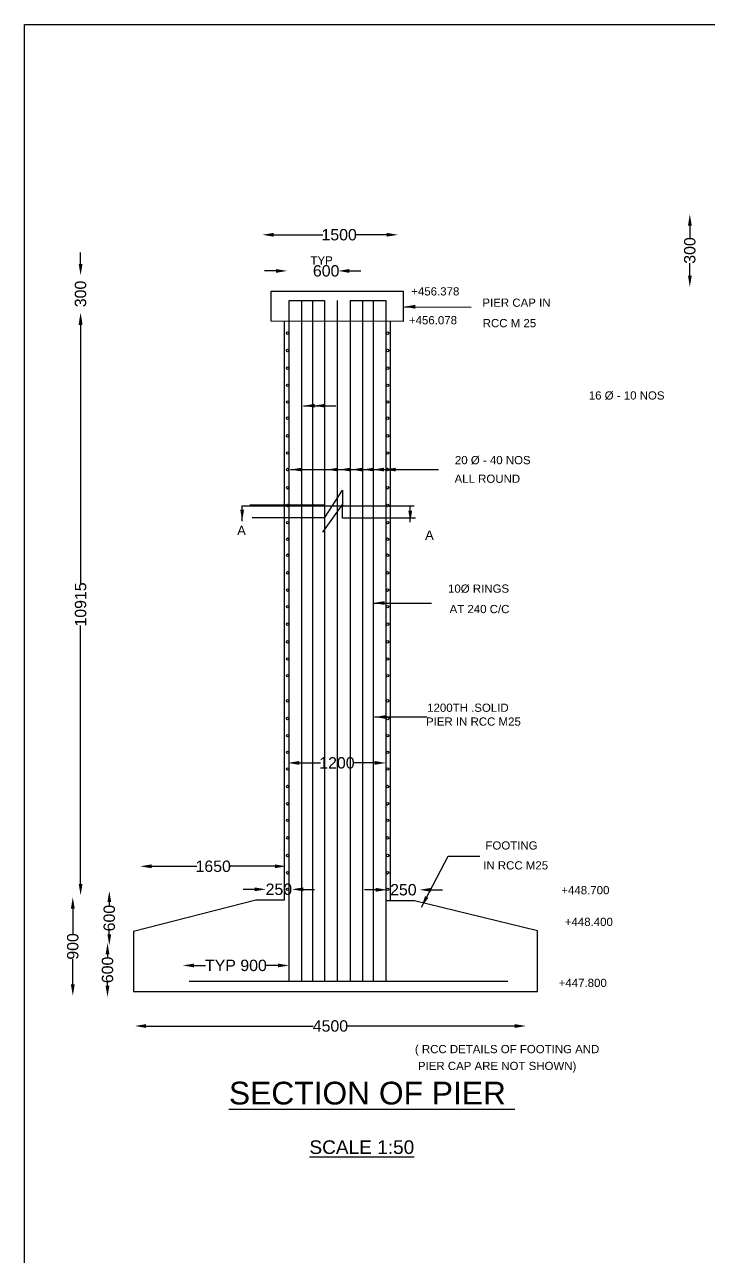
# Model space of a CAD drawing. Header units: millimetres. Extents: x 5124 to 2361568, y 2311 to 44333890.
# Drawn here: x 2352359 to 2353865, y 44331180 to 44333890 of the extents above; entities that cross this region are included whole.
import ezdxf

# ---------------------------------------------------------------- set-up
doc = ezdxf.new("R2010")
doc.units = ezdxf.units.MM
doc.header["$MEASUREMENT"] = 0
for name, color, linetype in [('DIMENSION', 7, 'Continuous'), ('DRAWING', 2, 'Continuous'), ('TEXT', 7, 'Continuous')]:
    doc.layers.add(name, color=color, linetype=linetype)
doc.styles.get("Standard").update_dxf_attribs({"font": 'arial.ttf', "height": 25})
doc.dimstyles.get("Standard").update_dxf_attribs({"dimtxt": 25, "dimasz": 25, "dimexe": 0.18, "dimexo": 0.0625, "dimgap": 0.09, "dimtad": 0, "dimdec": 0, "dimzin": 0, "dimdsep": 46, "dimtxsty": 'Standard', "dimcen": 0.09, "dimse1": 1, "dimse2": 1, "dimadec": 0, "dimazin": 0, "dimtfac": 1, "dimtdec": 0, "dimtofl": 0, "dimtmove": 0, "dimatfit": 3, "dimfxl": 1, "dimtolj": 1, "dimtzin": 0, "dimarcsym": 0})

# ---------------------------------------------------------------- blocks, each defined once
blk = doc.blocks.new('*D98')
at = {"layer": 'Defpoints', "color": 0, "transparency": 16777216}
for p in [(2352881.7, 44333457.6), (2353180.2, 44333455.7), (2353180.2, 44333428.4)]:
    blk.add_point(p, dxfattribs=at)
at = {"layer": 'DIMENSION', "color": 0, "lineweight": -2, "transparency": 16777216}
for p, q in [((2352906.7, 44333428.4), (2353014.5, 44333428.4)), ((2353155.2, 44333428.4), (2353086.9, 44333428.4))]:
    blk.add_line(p, q, dxfattribs=at)
at = {"layer": 'DIMENSION', "color": 0, "transparency": 16777216}
for points in [[(2352906.7, 44333432.6), (2352906.7, 44333424.2), (2352881.7, 44333428.4)], [(2353155.2, 44333432.6), (2353155.2, 44333424.2), (2353180.2, 44333428.4)]]:
    blk.add_solid(points, dxfattribs=at)
at = {"layer": 'DIMENSION', "color": 0, "transparency": 16777216, "insert": (2353050.7, 44333428.4), "char_height": 25, "attachment_point": 5}
blk.add_mtext('\\A1;1500', dxfattribs=at)
blk = doc.blocks.new('*D99')
at = {"layer": 'Defpoints', "color": 0, "transparency": 16777216}
for p in [(2352936.5, 44333392.3), (2353048.3, 44333391.6), (2353048.3, 44333348.9)]:
    blk.add_point(p, dxfattribs=at)
at = {"layer": 'DIMENSION', "color": 0, "lineweight": -2, "transparency": 16777216}
for p, q in [((2352911.5, 44333348.9), (2352886.5, 44333348.9)), ((2353073.3, 44333348.9), (2353098.3, 44333348.9))]:
    blk.add_line(p, q, dxfattribs=at)
at = {"layer": 'DIMENSION', "color": 0, "transparency": 16777216}
for points in [[(2352911.5, 44333353.1), (2352911.5, 44333344.7), (2352936.5, 44333348.9)], [(2353073.3, 44333353.1), (2353073.3, 44333344.7), (2353048.3, 44333348.9)]]:
    blk.add_solid(points, dxfattribs=at)
at = {"layer": 'DIMENSION', "color": 0, "transparency": 16777216, "insert": (2353022.1, 44333348.9), "char_height": 25, "attachment_point": 5}
blk.add_mtext('\\A1;600', dxfattribs=at)
blk = doc.blocks.new('*D100')
at = {"layer": 'Defpoints', "color": 0, "transparency": 16777216}
for p in [(2352478.6, 44333339.1), (2352481.8, 44333339.1), (2352476.3, 44333257.2)]:
    blk.add_point(p, dxfattribs=at)
at = {"layer": 'DIMENSION', "color": 0, "lineweight": -2, "transparency": 16777216}
for p, q in [((2352481.8, 44333364.1), (2352481.8, 44333389.1)), ((2352481.8, 44333232.2), (2352481.8, 44333207.2))]:
    blk.add_line(p, q, dxfattribs=at)
at = {"layer": 'DIMENSION', "color": 0, "transparency": 16777216}
for points in [[(2352477.7, 44333364.1), (2352486, 44333364.1), (2352481.8, 44333339.1)], [(2352477.7, 44333232.2), (2352486, 44333232.2), (2352481.8, 44333257.2)]]:
    blk.add_solid(points, dxfattribs=at)
at = {"layer": 'DIMENSION', "color": 0, "transparency": 16777216, "insert": (2352481.8, 44333298.2), "char_height": 25, "attachment_point": 5, "rotation": 90}
blk.add_mtext('\\A1;300', dxfattribs=at)
blk = doc.blocks.new('*D101')
at = {"layer": 'Defpoints', "color": 0, "transparency": 16777216}
for p in [(2352418.8, 44333255.2), (2352432.3, 44331975.5), (2352481.9, 44331975.5)]:
    blk.add_point(p, dxfattribs=at)
at = {"layer": 'DIMENSION', "color": 0, "lineweight": -2, "transparency": 16777216}
for p, q in [((2352481.9, 44333230.2), (2352481.9, 44332661.4)), ((2352481.9, 44332000.5), (2352481.9, 44332569.3))]:
    blk.add_line(p, q, dxfattribs=at)
at = {"layer": 'DIMENSION', "color": 0, "transparency": 16777216}
for points in [[(2352477.7, 44333230.2), (2352486, 44333230.2), (2352481.9, 44333255.2)], [(2352477.7, 44332000.5), (2352486, 44332000.5), (2352481.9, 44331975.5)]]:
    blk.add_solid(points, dxfattribs=at)
at = {"layer": 'DIMENSION', "color": 0, "transparency": 16777216, "insert": (2352481.9, 44332615.4), "char_height": 25, "attachment_point": 5, "rotation": 90}
blk.add_mtext('\\A1;10915', dxfattribs=at)
blk = doc.blocks.new('*D102')
at = {"layer": 'Defpoints', "color": 0, "transparency": 16777216}
for p in [(2352519, 44331971.6), (2352464.7, 44331755), (2352507.4, 44331755)]:
    blk.add_point(p, dxfattribs=at)
at = {"layer": 'DIMENSION', "color": 0, "lineweight": -2, "transparency": 16777216}
for p, q in [((2352464.7, 44331946.6), (2352464.7, 44331891)), ((2352464.7, 44331780), (2352464.7, 44331835.6))]:
    blk.add_line(p, q, dxfattribs=at)
at = {"layer": 'DIMENSION', "color": 0, "transparency": 16777216}
for points in [[(2352460.5, 44331946.6), (2352468.9, 44331946.6), (2352464.7, 44331971.6)], [(2352460.5, 44331780), (2352468.9, 44331780), (2352464.7, 44331755)]]:
    blk.add_solid(points, dxfattribs=at)
at = {"layer": 'DIMENSION', "color": 0, "transparency": 16777216, "insert": (2352464.7, 44331863.3), "char_height": 25, "attachment_point": 5, "rotation": 90}
blk.add_mtext('\\A1;900', dxfattribs=at)
blk = doc.blocks.new('*D103')
at = {"layer": 'Defpoints', "color": 0, "transparency": 16777216}
for p in [(2352549, 44331985.8), (2352545, 44331865.3), (2352549.6, 44331865.3)]:
    blk.add_point(p, dxfattribs=at)
at = {"layer": 'DIMENSION', "color": 0, "lineweight": -2, "transparency": 16777216}
for p, q in [((2352545, 44331960.8), (2352545, 44331953.3)), ((2352545, 44331890.3), (2352545, 44331897.9))]:
    blk.add_line(p, q, dxfattribs=at)
at = {"layer": 'DIMENSION', "color": 0, "transparency": 16777216}
for points in [[(2352540.9, 44331960.8), (2352549.2, 44331960.8), (2352545, 44331985.8)], [(2352540.9, 44331890.3), (2352549.2, 44331890.3), (2352545, 44331865.3)]]:
    blk.add_solid(points, dxfattribs=at)
at = {"layer": 'DIMENSION', "color": 0, "transparency": 16777216, "insert": (2352545, 44331925.6), "char_height": 25, "attachment_point": 5, "rotation": 90}
blk.add_mtext('\\A1;600', dxfattribs=at)
blk = doc.blocks.new('*D104')
at = {"layer": 'Defpoints', "color": 0, "transparency": 16777216}
for p in [(2352546, 44331871.3), (2352541.1, 44331752), (2352550.2, 44331752)]:
    blk.add_point(p, dxfattribs=at)
at = {"layer": 'DIMENSION', "color": 0, "lineweight": -2, "transparency": 16777216}
for p, q in [((2352541.1, 44331846.3), (2352541.1, 44331839.4)), ((2352541.1, 44331777), (2352541.1, 44331784))]:
    blk.add_line(p, q, dxfattribs=at)
at = {"layer": 'DIMENSION', "color": 0, "transparency": 16777216}
for points in [[(2352536.9, 44331846.3), (2352545.2, 44331846.3), (2352541.1, 44331871.3)], [(2352536.9, 44331777), (2352545.2, 44331777), (2352541.1, 44331752)]]:
    blk.add_solid(points, dxfattribs=at)
at = {"layer": 'DIMENSION', "color": 0, "transparency": 16777216, "insert": (2352541.1, 44331811.7), "char_height": 25, "attachment_point": 5, "rotation": 90}
blk.add_mtext('\\A1;600', dxfattribs=at)
blk = doc.blocks.new('*D105')
at = {"layer": 'Defpoints', "color": 0, "transparency": 16777216}
for p in [(2352706.4, 44331821.5), (2352940.8, 44331821.5), (2352940.8, 44331821.5)]:
    blk.add_point(p, dxfattribs=at)
at = {"layer": 'DIMENSION', "color": 0, "lineweight": -2, "transparency": 16777216}
for p, q in [((2352731.4, 44331821.5), (2352756.8, 44331821.5)), ((2352915.8, 44331821.5), (2352890.4, 44331821.5))]:
    blk.add_line(p, q, dxfattribs=at)
at = {"layer": 'DIMENSION', "color": 0, "transparency": 16777216}
for points in [[(2352731.4, 44331825.6), (2352731.4, 44331817.3), (2352706.4, 44331821.5)], [(2352915.8, 44331825.6), (2352915.8, 44331817.3), (2352940.8, 44331821.5)]]:
    blk.add_solid(points, dxfattribs=at)
at = {"layer": 'DIMENSION', "color": 0, "transparency": 16777216, "insert": (2352823.6, 44331821.5), "char_height": 25, "attachment_point": 5}
blk.add_mtext('\\A1;TYP 900', dxfattribs=at)
blk = doc.blocks.new('*D106')
at = {"layer": 'Defpoints', "color": 0, "transparency": 16777216}
for p in [(2352889.6, 44331988.6), (2352946.6, 44331988.9), (2352946.6, 44331988.6)]:
    blk.add_point(p, dxfattribs=at)
at = {"layer": 'DIMENSION', "color": 0, "lineweight": -2, "transparency": 16777216}
for p, q in [((2352864.6, 44331988.9), (2352839.6, 44331988.9)), ((2352971.6, 44331988.9), (2352996.6, 44331988.9))]:
    blk.add_line(p, q, dxfattribs=at)
at = {"layer": 'DIMENSION', "color": 0, "transparency": 16777216}
for points in [[(2352864.6, 44331993.1), (2352864.6, 44331984.7), (2352889.6, 44331988.9)], [(2352971.6, 44331993.1), (2352971.6, 44331984.7), (2352946.6, 44331988.9)]]:
    blk.add_solid(points, dxfattribs=at)
at = {"layer": 'DIMENSION', "color": 0, "transparency": 16777216, "insert": (2352918.1, 44331988.9), "char_height": 25, "attachment_point": 5}
blk.add_mtext('\\A1;250', dxfattribs=at)
blk = doc.blocks.new('*D107')
at = {"layer": 'Defpoints', "color": 0, "transparency": 16777216}
for p in [(2352612.9, 44332038.8), (2352934.2, 44332039.5), (2352934.2, 44332038.8)]:
    blk.add_point(p, dxfattribs=at)
at = {"layer": 'DIMENSION', "color": 0, "lineweight": -2, "transparency": 16777216}
for p, q in [((2352637.9, 44332039.5), (2352737.4, 44332039.5)), ((2352909.2, 44332039.5), (2352809.8, 44332039.5))]:
    blk.add_line(p, q, dxfattribs=at)
at = {"layer": 'DIMENSION', "color": 0, "transparency": 16777216}
for points in [[(2352637.9, 44332043.7), (2352637.9, 44332035.4), (2352612.9, 44332039.5)], [(2352909.2, 44332043.7), (2352909.2, 44332035.4), (2352934.2, 44332039.5)]]:
    blk.add_solid(points, dxfattribs=at)
at = {"layer": 'DIMENSION', "color": 0, "transparency": 16777216, "insert": (2352773.6, 44332039.5), "char_height": 25, "attachment_point": 5}
blk.add_mtext('\\A1;1650', dxfattribs=at)
blk = doc.blocks.new('*D108')
at = {"layer": 'Defpoints', "color": 0, "transparency": 16777216}
for p in [(2352601, 44331698.8), (2353462, 44331697.9), (2353462, 44331688.3)]:
    blk.add_point(p, dxfattribs=at)
at = {"layer": 'DIMENSION', "color": 0, "lineweight": -2, "transparency": 16777216}
for p, q in [((2352626, 44331688.3), (2352993.6, 44331688.3)), ((2353437, 44331688.3), (2353069.3, 44331688.3))]:
    blk.add_line(p, q, dxfattribs=at)
at = {"layer": 'DIMENSION', "color": 0, "transparency": 16777216}
for points in [[(2352626, 44331692.5), (2352626, 44331684.1), (2352601, 44331688.3)], [(2353437, 44331692.5), (2353437, 44331684.1), (2353462, 44331688.3)]]:
    blk.add_solid(points, dxfattribs=at)
at = {"layer": 'DIMENSION', "color": 0, "transparency": 16777216, "insert": (2353031.5, 44331688.3), "char_height": 25, "attachment_point": 5}
blk.add_mtext('\\A1;4500', dxfattribs=at)
blk = doc.blocks.new('*D109')
at = {"layer": 'Defpoints', "color": 0, "transparency": 16777216}
for p in [(2353227.7, 44331987.9), (2353227.7, 44331987.9), (2353156.3, 44331986.8)]:
    blk.add_point(p, dxfattribs=at)
at = {"layer": 'TEXT', "color": 0, "lineweight": -2, "transparency": 16777216}
for p, q in [((2353131.3, 44331987.9), (2353106.3, 44331987.9)), ((2353252.7, 44331987.9), (2353277.7, 44331987.9))]:
    blk.add_line(p, q, dxfattribs=at)
at = {"layer": 'TEXT', "color": 0, "transparency": 16777216}
for points in [[(2353131.3, 44331992), (2353131.3, 44331983.7), (2353156.3, 44331987.9)], [(2353252.7, 44331992), (2353252.7, 44331983.7), (2353227.7, 44331987.9)]]:
    blk.add_solid(points, dxfattribs=at)
at = {"layer": 'TEXT', "color": 0, "transparency": 16777216, "insert": (2353192, 44331987.9), "char_height": 25, "attachment_point": 5}
blk.add_mtext('\\A1;250', dxfattribs=at)
blk = doc.blocks.new('*D110')
at = {"layer": 'Defpoints', "color": 0, "transparency": 16777216}
for p in [(2352937.8, 44332266.9), (2353153.8, 44332266.9), (2353153.8, 44332266.9)]:
    blk.add_point(p, dxfattribs=at)
at = {"layer": 'DIMENSION', "color": 0, "lineweight": -2, "transparency": 16777216}
for p, q in [((2352962.8, 44332266.9), (2353009.6, 44332266.9)), ((2353128.8, 44332266.9), (2353082, 44332266.9))]:
    blk.add_line(p, q, dxfattribs=at)
at = {"layer": 'DIMENSION', "color": 0, "transparency": 16777216}
for points in [[(2352962.8, 44332271.1), (2352962.8, 44332262.8), (2352937.8, 44332266.9)], [(2353128.8, 44332271.1), (2353128.8, 44332262.8), (2353153.8, 44332266.9)]]:
    blk.add_solid(points, dxfattribs=at)
at = {"layer": 'DIMENSION', "color": 0, "transparency": 16777216, "insert": (2353045.8, 44332266.9), "char_height": 25, "attachment_point": 5}
blk.add_mtext('\\A1;1200', dxfattribs=at)
blk = doc.blocks.new('*D111')
at = {"layer": 'Defpoints', "color": 0, "transparency": 16777216}
for p in [(2353822.2, 44333473.7), (2353822.2, 44333473.7), (2353823.6, 44333313.8)]:
    blk.add_point(p, dxfattribs=at)
at = {"layer": 'DIMENSION', "color": 0, "lineweight": -2, "transparency": 16777216}
for p, q in [((2353822.2, 44333448.7), (2353822.2, 44333421.4)), ((2353822.2, 44333338.8), (2353822.2, 44333366.1))]:
    blk.add_line(p, q, dxfattribs=at)
at = {"layer": 'DIMENSION', "color": 0, "transparency": 16777216}
for points in [[(2353818.1, 44333448.7), (2353826.4, 44333448.7), (2353822.2, 44333473.7)], [(2353818.1, 44333338.8), (2353826.4, 44333338.8), (2353822.2, 44333313.8)]]:
    blk.add_solid(points, dxfattribs=at)
at = {"layer": 'DIMENSION', "color": 0, "transparency": 16777216, "insert": (2353822.2, 44333393.8), "char_height": 25, "attachment_point": 5, "rotation": 90}
blk.add_mtext('\\A1;300', dxfattribs=at)

msp = doc.modelspace()

# ---------------------------------------------------------------- linework, layer by layer
at = {"layer": 'DRAWING', "color": 0}
for points in [[(2352358.8, 44333890.5), (2361567.6, 44333890.5), (2361567.6, 44327743.4), (2352358.8, 44327743.4)], [(2352900.8, 44333304.3), (2353191.5, 44333304.3), (2353191.5, 44333237.3), (2352900.8, 44333238.4)]]:
    msp.add_lwpolyline(points, close=True, dxfattribs=at)
for points in [[(2352940.8, 44331786.9), (2352940.8, 44333283.6), (2353018.5, 44333283.6), (2353018.5, 44331786.9)], [(2352967.6, 44333283.6), (2352967.6, 44331786.9)], [(2352991.7, 44333283.6), (2352991.7, 44331786.9)], [(2353046.2, 44333283.6), (2353046.2, 44331786.9)], [(2353074.6, 44333283.6), (2353074.6, 44331786.9)], [(2353074.6, 44333283.6), (2353153.1, 44333283.6)], [(2353101.7, 44333283.6), (2353101.7, 44331786.9)], [(2353125.6, 44333283.6), (2353125.6, 44331786.9)], [(2353153.1, 44333283.6), (2353153.1, 44331786.9)], [(2352930.6, 44331964.9), (2352930.6, 44333238.3)], [(2353163.3, 44331963.4), (2353163.3, 44333237.4)], [(2352930.6, 44331964.9), (2352867.5, 44331964.9), (2352598.2, 44331896.3), (2352598.2, 44331764), (2353487.2, 44331764), (2353487.2, 44331897.9), (2353216.2, 44331963.4), (2353153.1, 44331963.4)], [(2352721, 44331786.9), (2353421.7, 44331786.9)]]:
    msp.add_lwpolyline(points, dxfattribs=at)
for centre in [(2352937.3, 44333211.9), (2353157.2, 44333211.9), (2352937.3, 44333173.8), (2353157.2, 44333173.8), (2352937.3, 44333135), (2353157.2, 44333135), (2352937.3, 44333097.2), (2353157.2, 44333097.2), (2352937.3, 44333060.7), (2353157.2, 44333060.7), (2352937.3, 44333025.1), (2353157.2, 44333025.1), (2352937.3, 44332986.3), (2353157.2, 44332986.3), (2352937.3, 44332948.5), (2353157.2, 44332948.5), (2352937.3, 44332912), (2353157.2, 44332912), (2352937.3, 44332872), (2353157.2, 44332872), (2352937.3, 44332833.2), (2353157.2, 44332833.2), (2352937.3, 44332795.4), (2353157.2, 44332795.4), (2352937.3, 44332758.8), (2353157.2, 44332758.8), (2352937.3, 44332723.6), (2353157.2, 44332723.6), (2352937.3, 44332684.8), (2353157.2, 44332684.8), (2352937.3, 44332647), (2353157.2, 44332647), (2352937.3, 44332610.4), (2353157.2, 44332610.4), (2352937.3, 44332572.1), (2353157.2, 44332572.1), (2352937.3, 44332533.3), (2353157.2, 44332533.3), (2352937.3, 44332495.5), (2353157.2, 44332495.5), (2352937.3, 44332458.9), (2353157.2, 44332458.9), (2352937.3, 44332403.4), (2353157.2, 44332403.4), (2352937.3, 44332364.6), (2353157.2, 44332364.6), (2352937.3, 44332326.8), (2353157.2, 44332326.8), (2352937.3, 44332290.2), (2353157.2, 44332290.2), (2352937.3, 44332253.7), (2353157.2, 44332253.7), (2352937.3, 44332214.9), (2353157.2, 44332214.9), (2352937.3, 44332177.1), (2353157.2, 44332177.1), (2352937.3, 44332140.5), (2353157.2, 44332140.5), (2352937.3, 44332102), (2353157.2, 44332102), (2352937.3, 44332063.2), (2353157.2, 44332063.2), (2352937.3, 44332025.4), (2353157.2, 44332025.4), (2352937.3, 44331988.8), (2353157.2, 44331988.8)]:
    msp.add_circle(centre, 2.77, dxfattribs=at)
at = {"layer": 'TEXT', "color": 0}
msp.add_lwpolyline([(2352358.8, 44333890.5), (2361567.6, 44333890.5), (2361567.6, 44327291.3), (2352358.8, 44327291.3)], close=True, dxfattribs=at)
for points in [[(2352859.2, 44332806.6), (2353019.4, 44332806.6), (2353058.4, 44332866.9), (2353058.4, 44332832.1), (2353215.6, 44332832.1)], [(2352836.9, 44332832.6), (2353207.9, 44332832.6)], [(2352854, 44332834.3), (2353019.4, 44332834.3)], [(2353218.3, 44332805.3), (2353057.8, 44332805.3), (2353057.8, 44332836), (2353014.1, 44332774.5)]]:
    msp.add_lwpolyline(points, dxfattribs=at)

# ---------------------------------------------------------------- texts
for s, height, p in [('TYP', 18.04, (2352987.7, 44333363)), ('+456.378', 18.04, (2353209.3, 44333294.9)), ('PIER CAP IN', 18.035, (2353365.9, 44333270)), ('+456.078', 18.04, (2353204.2, 44333231.5)), ('RCC M 25', 18.04, (2353366.5, 44333225.1)), ('16 Ø - 10 NOS', 18.035, (2353599.9, 44333066)), ('20 Ø - 40 NOS', 18.035, (2353305.4, 44332923.8)), ('ALL ROUND', 18.04, (2353304.6, 44332882.9)), ('A', 20.4, (2352826.4, 44332768)), ('A', 20.4, (2353239.8, 44332757.5)), ('10Ø RINGS', 18.04, (2353290.2, 44332641.2)), ('AT 240 C/C', 18.04, (2353293.7, 44332596.3)), ('1200TH .SOLID', 18.035, (2353244.4, 44332379.3)), ('PIER IN RCC M25', 18.035, (2353241.8, 44332348.8)), ('FOOTING', 18.04, (2353372.5, 44332076.4)), ('IN RCC M25', 18.04, (2353367.6, 44332032.6)), ('+448.700', 18.04, (2353539.5, 44331978.1)), ('+448.400', 18.04, (2353547.1, 44331908.4)), ('+447.800', 18.04, (2353533.7, 44331774.2)), ('( RCC DETAILS OF FOOTING AND', 18.035, (2353217.3, 44331628.6)), ('PIER CAP ARE NOT SHOWN)   ', 18.035, (2353224, 44331591.5)), ('%%USECTION OF PIER ', 50, (2352808.3, 44331515.8)), ('%%USCALE 1:50', 30, (2352985.3, 44331406.9))]:
    msp.add_text(s, height=height, dxfattribs=at).set_placement(p)

# ---------------------------------------------------------------- dimensions: what is measured, and where the dimension line sits
at = {"layer": 'DIMENSION', "color": 0}
for base, p1, p2, text, picture, middle in [((2353180.2, 44333428.4), (2352881.7, 44333457.6), (2353180.2, 44333455.7), '1500', '*D98', (2353050.7, 44333428.4)), ((2353048.3, 44333348.9), (2352936.5, 44333392.3), (2353048.3, 44333391.6), '600', '*D99', (2353022.1, 44333348.9))]:
    dim = msp.add_linear_dim(base=base, p1=p1, p2=p2, text=text, dimstyle='Standard', dxfattribs=at)
    dim.commit()
    dim.dimension.update_dxf_attribs({"geometry": picture, "text_midpoint": middle, "dimtype": 160})
for base, p1, p2, text, picture, middle in [((2353822.2, 44333473.7), (2353823.6, 44333313.8), (2353822.2, 44333473.7), '300', '*D111', (2353822.2, 44333393.8)), ((2352481.8, 44333339.1), (2352476.3, 44333257.2), (2352478.6, 44333339.1), '300', '*D100', (2352481.8, 44333298.2)), ((2352481.9, 44331975.5), (2352418.8, 44333255.2), (2352432.3, 44331975.5), '10915', '*D101', (2352481.9, 44332615.4)), ((2352464.7, 44331755), (2352519, 44331971.6), (2352507.4, 44331755), '900', '*D102', (2352464.7, 44331863.3)), ((2352545, 44331865.3), (2352549, 44331985.8), (2352549.6, 44331865.3), '600', '*D103', (2352545, 44331925.6)), ((2352541.1, 44331752), (2352546, 44331871.3), (2352550.2, 44331752), '600', '*D104', (2352541.1, 44331811.7))]:
    dim = msp.add_linear_dim(base=base, p1=p1, p2=p2, angle=90, text=text, dimstyle='Standard', dxfattribs=at)
    dim.commit()
    dim.dimension.update_dxf_attribs({"geometry": picture, "text_midpoint": middle})
for base, p1, p2, text, picture, middle in [((2353153.8, 44332266.9), (2352937.8, 44332266.9), (2353153.8, 44332266.9), '1200', '*D110', (2353045.8, 44332266.9)), ((2352934.2, 44332039.5), (2352612.9, 44332038.8), (2352934.2, 44332038.8), '1650', '*D107', (2352773.6, 44332039.5)), ((2352946.6, 44331988.9), (2352889.6, 44331988.6), (2352946.6, 44331988.6), '250', '*D106', (2352918.1, 44331988.9)), ((2352940.8, 44331821.5), (2352706.4, 44331821.5), (2352940.8, 44331821.5), 'TYP 900', '*D105', (2352823.6, 44331821.5)), ((2353462, 44331688.3), (2352601, 44331698.8), (2353462, 44331697.9), '4500', '*D108', (2353031.5, 44331688.3))]:
    dim = msp.add_linear_dim(base=base, p1=p1, p2=p2, text=text, dimstyle='Standard', dxfattribs=at)
    dim.commit()
    dim.dimension.update_dxf_attribs({"geometry": picture, "text_midpoint": middle})
at = {"layer": 'TEXT', "color": 0}
dim = msp.add_linear_dim(base=(2353227.7, 44331987.9), p1=(2353156.3, 44331986.8), p2=(2353227.7, 44331987.9), text='250', dimstyle='Standard', override={"dimtxt": 75}, dxfattribs=at)
dim.commit()
dim.dimension.update_dxf_attribs({"geometry": '*D109', "text_midpoint": (2353192, 44331987.9)})

# ---------------------------------------------------------------- leaders
for points in [[(2353193.3, 44333270.2), (2353341.2, 44333269.2)], [(2352972.1, 44333052.4), (2353019.4, 44333052.4)], [(2352994.5, 44333052.4), (2353043.7, 44333052.4)], [(2352943.4, 44332912), (2353269.1, 44332912)], [(2353023.3, 44332912), (2353102.2, 44332912)], [(2353050.7, 44332912), (2353122.9, 44332912)], [(2353077, 44332912), (2353180.9, 44332912)], [(2353102.2, 44332912), (2353269.1, 44332912)], [(2353124.4, 44332912), (2353218.7, 44332912)], [(2353149.9, 44332912), (2353269.1, 44332912)], [(2352837.3, 44332798.7), (2352837.3, 44332832.6)], [(2353207.1, 44332796.3), (2353207.1, 44332832.6)], [(2353126, 44332618.6), (2353254, 44332618.6)], [(2353128.5, 44332367.9), (2353243.9, 44332367.9)], [(2353231.7, 44331950), (2353290.6, 44332061.6), (2353360.5, 44332062.1)]]:
    msp.add_leader(points, dimstyle='Standard', override={"dimgap": 0.09, "dimtad": 0}, dxfattribs=at)

doc.saveas('drawing.dxf')
